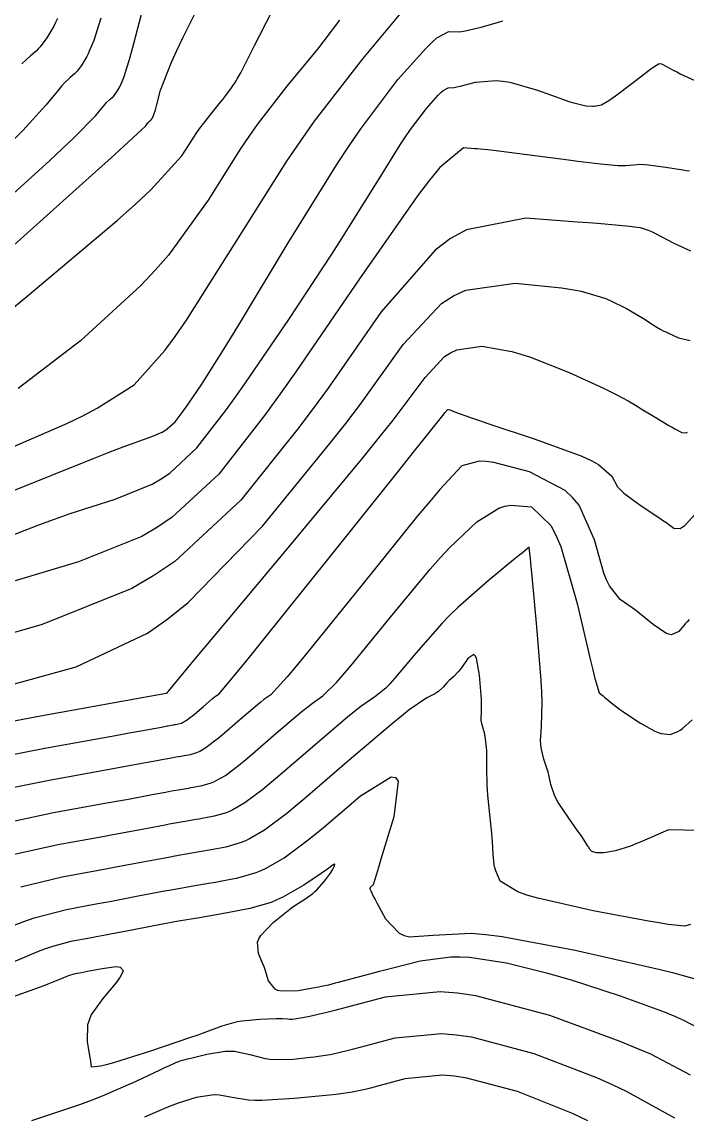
# Model space of a CAD drawing. Header units: metres. Extents: x 837117 to 838477, y 1189012 to 1191015.
# Drawn here: x 837749.7 to 837797, y 1190249.9 to 1190327.7 of the extents above; entities that cross this region are included whole.
import ezdxf

# ---------------------------------------------------------------- set-up
doc = ezdxf.new("R2010")
doc.units = ezdxf.units.M
doc.header["$LTSCALE"] = 0.3
doc.layers.add('COTAS 10', color=1, linetype='Continuous')
doc.layers.add('COTAS INT', color=252, linetype='Continuous')

msp = doc.modelspace()

# ---------------------------------------------------------------- linework, layer by layer
at = {"layer": 'COTAS 10'}
for points, elevation in [([(837749.156, 1190311.799), (837754.958, 1190317.01), (837756.08, 1190318.024), (837756.993, 1190318.852), (837758.544, 1190320.297), (837758.7, 1190320.49), (837758.734, 1190320.53), (837758.764, 1190320.563), (837758.839, 1190320.634), (837758.891, 1190320.676), (837758.906, 1190320.692), (837758.921, 1190320.71), (837758.979, 1190320.787), (837759.038, 1190320.887), (837759.053, 1190320.918), (837759.069, 1190320.951), (837759.125, 1190321.083), (837759.231, 1190321.436), (837759.278, 1190321.608), (837759.333, 1190321.812), (837759.597, 1190322.819), (837760.372, 1190324.817), (837760.748, 1190325.646), (837761.195, 1190326.595), (837763.396, 1190331.019)], 1650), ([(837746.364, 1190290.147), (837750.929, 1190291.931), (837752.045, 1190292.341), (837753.098, 1190292.715), (837756.364, 1190293.764), (837758.988, 1190294.815), (837759.635, 1190295.191), (837760.248, 1190295.604), (837762.177, 1190297.4), (837764.216, 1190300.038), (837764.898, 1190300.982), (837765.631, 1190302.017), (837768.704, 1190306.527), (837771.762, 1190311.17), (837772.485, 1190312.29), (837773.155, 1190313.339), (837775.13, 1190316.527), (837776.635, 1190318.948), (837777.008, 1190319.513), (837777.363, 1190320.032), (837778.489, 1190321.524), (837779.338, 1190322.475), (837779.518, 1190322.652), (837779.674, 1190322.792), (837780.04, 1190322.986), (837780.465, 1190323.017), (837780.659, 1190323.054), (837780.886, 1190323.103), (837781.981, 1190323.383), (837783.455, 1190323.516), (837783.921, 1190323.471), (837784.412, 1190323.392), (837786.394, 1190322.813), (837788.227, 1190322.153), (837788.623, 1190322.022), (837788.971, 1190321.914), (837789.828, 1190321.711), (837790.328, 1190321.689), (837790.452, 1190321.695), (837790.57, 1190321.706), (837790.94, 1190321.79), (837791.472, 1190322.094), (837791.691, 1190322.244), (837791.941, 1190322.423), (837793.103, 1190323.306), (837794.23, 1190324.171), (837794.458, 1190324.339), (837794.65, 1190324.475), (837795.037, 1190324.707), (837795.201, 1190324.698), (837795.251, 1190324.681), (837795.304, 1190324.659), (837795.511, 1190324.531), (837796.035, 1190324.24), (837796.288, 1190324.116), (837796.586, 1190323.972), (837798.051, 1190323.296)], 1660), ([(837746.155, 1190275.05), (837751.37, 1190276.062), (837756.384, 1190276.966), (837757.37, 1190277.145), (837758.182, 1190277.292), (837759.664, 1190277.562), (837759.978, 1190277.622), (837760.054, 1190277.636), (837760.125, 1190277.649), (837760.341, 1190277.687), (837760.533, 1190277.719), (837760.589, 1190277.729), (837760.645, 1190277.74), (837760.858, 1190277.781), (837761.077, 1190277.844), (837761.138, 1190277.868), (837761.198, 1190277.896), (837761.414, 1190278.021), (837761.732, 1190278.263), (837761.857, 1190278.365), (837761.997, 1190278.482), (837762.634, 1190279.029), (837763.254, 1190279.559), (837763.384, 1190279.665), (837763.496, 1190279.753), (837763.748, 1190279.926), (837765.045, 1190281.462), (837765.815, 1190282.41), (837766.763, 1190283.584), (837771.672, 1190289.713), (837776.593, 1190295.874), (837777.548, 1190297.069), (837778.326, 1190298.043), (837779.666, 1190299.713), (837779.825, 1190299.904), (837779.858, 1190299.946), (837779.887, 1190299.982), (837779.953, 1190300.07), (837779.994, 1190300.113), (837780.006, 1190300.121), (837780.019, 1190300.127), (837780.071, 1190300.135), (837780.18, 1190300.102), (837780.229, 1190300.083), (837780.286, 1190300.06), (837780.561, 1190299.94), (837781.628, 1190299.557), (837782.185, 1190299.367), (837782.855, 1190299.142), (837786.218, 1190298.027), (837789.55, 1190296.802), (837790.199, 1190296.506), (837790.73, 1190296.23), (837791.664, 1190295.392), (837792.083, 1190294.633), (837792.29, 1190294.407), (837792.537, 1190294.174), (837793.757, 1190293.273), (837795.012, 1190292.455), (837795.281, 1190292.274), (837795.516, 1190292.112), (837796.08, 1190291.691), (837796.526, 1190291.671), (837796.685, 1190291.761), (837796.861, 1190291.894), (837797.626, 1190292.721)], 1670), ([(837749.059, 1190263.441), (837749.863, 1190263.737), (837750.617, 1190263.995), (837752.906, 1190264.6), (837754.876, 1190264.96), (837755.428, 1190265.063), (837755.983, 1190265.167), (837758.01, 1190265.555), (837759.869, 1190265.909), (837760.318, 1190265.991), (837760.739, 1190266.068), (837762.022, 1190266.29), (837763.159, 1190266.485), (837763.488, 1190266.544), (837763.823, 1190266.606), (837765.086, 1190266.848), (837766.384, 1190267.223), (837766.742, 1190267.368), (837767.099, 1190267.531), (837768.381, 1190268.271), (837769.991, 1190269.469), (837770.554, 1190269.92), (837771.168, 1190270.424), (837773.811, 1190272.678), (837775.983, 1190274.028), (837776.3, 1190273.962), (837776.495, 1190273.705), (837776.172, 1190271.189), (837775.261, 1190268.159), (837775.085, 1190267.578), (837774.942, 1190267.109), (837774.7, 1190266.345), (837774.673, 1190266.314), (837774.665, 1190266.306), (837774.657, 1190266.299), (837774.627, 1190266.278), (837774.59, 1190266.254), (837774.578, 1190266.245), (837774.565, 1190266.235), (837774.51, 1190266.191), (837774.476, 1190266.117), (837774.477, 1190266.088), (837774.481, 1190266.056), (837774.533, 1190265.909), (837774.743, 1190265.501), (837774.846, 1190265.305), (837774.97, 1190265.072), (837775.584, 1190263.926), (837776.556, 1190262.909), (837776.906, 1190262.756), (837777.291, 1190262.659), (837778.972, 1190262.775), (837781.682, 1190262.901), (837782.715, 1190262.811), (837783.87, 1190262.667), (837789.065, 1190261.694), (837794.073, 1190260.563), (837795.111, 1190260.318), (837795.997, 1190260.104), (837797.939, 1190259.58)], 1680)]:
    msp.add_lwpolyline(points, dxfattribs=dict(at, elevation=elevation))
at = {"layer": 'COTAS INT'}
for points, elevation in [([(837743.842, 1190303.011), (837750.095, 1190308.15), (837756.503, 1190313.567), (837757.8, 1190314.726), (837758.891, 1190315.736), (837761.106, 1190318.15), (837761.951, 1190319.492), (837762.178, 1190319.826), (837762.401, 1190320.143), (837763.181, 1190321.152), (837763.856, 1190321.968), (837764.013, 1190322.164), (837764.157, 1190322.347), (837764.572, 1190322.897), (837764.887, 1190323.365), (837764.968, 1190323.496), (837765.048, 1190323.628), (837765.314, 1190324.11), (837765.959, 1190325.37), (837766.278, 1190325.993), (837766.657, 1190326.734), (837768.531, 1190330.4)], 1652), ([(837747.096, 1190313.644), (837751.688, 1190317.804), (837752.618, 1190318.666), (837753.4, 1190319.404), (837754.991, 1190321.021), (837755.529, 1190321.686), (837755.646, 1190321.822), (837755.749, 1190321.937), (837756.009, 1190322.18), (837756.186, 1190322.326), (837756.237, 1190322.38), (837756.29, 1190322.44), (837756.488, 1190322.707), (837756.69, 1190323.049), (837756.745, 1190323.157), (837756.799, 1190323.27), (837756.991, 1190323.724), (837757.354, 1190324.937), (837757.517, 1190325.529), (837757.707, 1190326.232), (837758.616, 1190329.695)], 1648), ([(837747.714, 1190296.873), (837752.923, 1190299.131), (837754.071, 1190299.688), (837755.092, 1190300.217), (837757.714, 1190301.881), (837759.898, 1190304.31), (837760.642, 1190305.321), (837761.447, 1190306.479), (837764.855, 1190311.881), (837768.564, 1190317.77), (837769.559, 1190319.234), (837770.539, 1190320.627), (837773.962, 1190325.057), (837776.693, 1190328.315)], 1656), ([(837755.349, 1190327.939), (837754.856, 1190326.364), (837754.529, 1190325.588), (837754.436, 1190325.395), (837754.343, 1190325.212), (837753.997, 1190324.628), (837753.658, 1190324.171), (837753.568, 1190324.068), (837753.481, 1190323.976), (837753.178, 1190323.726), (837752.734, 1190323.311), (837752.557, 1190323.114), (837752.357, 1190322.881), (837751.439, 1190321.746), (837749.806, 1190319.955), (837749.155, 1190319.309)], 1646), ([(837752.259, 1190327.907), (837752.127, 1190327.634), (837751.995, 1190327.374), (837751.507, 1190326.548), (837751.027, 1190325.902), (837750.9, 1190325.757), (837750.775, 1190325.626), (837750.347, 1190325.272), (837749.719, 1190324.685)], 1644), ([(837748.961, 1190294.289), (837754.764, 1190296.623), (837755.942, 1190297.088), (837756.933, 1190297.475), (837758.961, 1190298.218), (837759.711, 1190298.519), (837759.896, 1190298.626), (837760.071, 1190298.744), (837760.622, 1190299.257), (837761.204, 1190300.011), (837761.399, 1190300.28), (837761.609, 1190300.576), (837762.487, 1190301.865), (837764.015, 1190304.287), (837764.635, 1190305.297), (837765.34, 1190306.455), (837768.594, 1190311.865), (837772.118, 1190317.536), (837772.993, 1190318.859), (837773.824, 1190320.074), (837776.461, 1190323.57), (837778.449, 1190325.796), (837778.871, 1190326.211), (837779.236, 1190326.539), (837780.093, 1190326.993), (837780.744, 1190326.97), (837780.981, 1190326.997), (837781.241, 1190327.038), (837782.385, 1190327.304), (837783.613, 1190327.659), (837783.926, 1190327.756)], 1658), ([(837772.32, 1190327.806), (837771.203, 1190326.324), (837770.814, 1190325.832), (837770.39, 1190325.304), (837768.572, 1190323.104), (837766.47, 1190320.385), (837765.868, 1190319.53), (837765.258, 1190318.631), (837762.98, 1190315.016), (837760.169, 1190311.107), (837759.221, 1190310.024), (837758.201, 1190308.939), (837753.905, 1190305.016), (837749.467, 1190301.614)], 1654), ([(837797.203, 1190317.061), (837796.986, 1190317.093), (837796.731, 1190317.132), (837795.509, 1190317.33), (837794.268, 1190317.504), (837794.002, 1190317.527), (837793.769, 1190317.539), (837793.209, 1190317.495), (837792.643, 1190317.436), (837792.407, 1190317.44), (837792.136, 1190317.452), (837790.873, 1190317.568), (837789.253, 1190317.763), (837788.758, 1190317.824), (837788.242, 1190317.889), (837786.211, 1190318.153), (837784.38, 1190318.393), (837783.99, 1190318.443), (837783.651, 1190318.486), (837782.852, 1190318.581), (837782.304, 1190318.632), (837782.124, 1190318.648), (837781.93, 1190318.664), (837781.128, 1190318.726), (837779.457, 1190317.337), (837778.715, 1190316.438), (837777.853, 1190315.315), (837773.733, 1190309.405), (837769.213, 1190302.798), (837768.099, 1190301.237), (837767.044, 1190299.792), (837763.733, 1190295.543), (837760.426, 1190292.464), (837759.375, 1190291.756), (837758.265, 1190291.112), (837753.766, 1190289.309), (837749.263, 1190287.956)], 1662), ([(837797.297, 1190311.384), (837796.054, 1190311.944), (837794.795, 1190312.614), (837794.525, 1190312.745), (837794.288, 1190312.853), (837793.718, 1190313.045), (837793.271, 1190313.093), (837793.113, 1190313.11), (837792.94, 1190313.128), (837792.189, 1190313.206), (837790.656, 1190313.34), (837789.989, 1190313.393), (837789.217, 1190313.453), (837785.553, 1190313.73), (837781.333, 1190312.906), (837780.21, 1190312.272), (837779.107, 1190311.462), (837775.288, 1190307.071), (837771.509, 1190301.649), (837770.432, 1190300.189), (837769.341, 1190298.747), (837765.288, 1190293.686), (837760.603, 1190289.324), (837759.114, 1190288.321), (837757.542, 1190287.409), (837751.169, 1190284.855), (837745.428, 1190283.197)], 1664), ([(837749.05, 1190280.589), (837753.583, 1190281.829), (837758.674, 1190284.234), (837760.106, 1190285.244), (837761.549, 1190286.403), (837766.843, 1190291.829), (837771.637, 1190297.702), (837772.764, 1190299.142), (837773.805, 1190300.501), (837776.843, 1190304.737), (837779.569, 1190307.666), (837780.414, 1190308.201), (837781.298, 1190308.616), (837784.813, 1190309.118), (837788.093, 1190308.78), (837788.828, 1190308.666), (837789.488, 1190308.544), (837791.247, 1190308.027), (837792.431, 1190307.459), (837792.729, 1190307.303), (837793.013, 1190307.148), (837793.929, 1190306.594), (837794.616, 1190306.142), (837794.756, 1190306.052), (837794.873, 1190305.976), (837795.115, 1190305.827), (837795.374, 1190305.702), (837795.503, 1190305.642), (837795.656, 1190305.57), (837796.413, 1190305.216), (837797.244, 1190305.042)], 1666), ([(837745.278, 1190277.268), (837751.063, 1190278.354), (837759.995, 1190279.964), (837760, 1190279.965), (837760.002, 1190279.965), (837760.005, 1190279.966), (837760.008, 1190279.966), (837760.01, 1190279.967), (837760.013, 1190279.967), (837760.016, 1190279.968), (837760.018, 1190279.969), (837760.021, 1190279.971), (837760.026, 1190279.974), (837760.027, 1190279.976), (837760.03, 1190279.978), (837760.039, 1190279.986), (837760.048, 1190279.993), (837760.05, 1190279.995), (837760.052, 1190279.996), (837760.055, 1190279.999), (837760.075, 1190280.022), (837760.086, 1190280.036), (837760.1, 1190280.053), (837760.172, 1190280.144), (837761.51, 1190281.745), (837762.322, 1190282.715), (837763.325, 1190283.914), (837768.542, 1190290.144), (837773.986, 1190296.72), (837775.133, 1190298.137), (837776.124, 1190299.378), (837778.398, 1190302.404), (837779.781, 1190303.89), (837780.21, 1190304.161), (837780.658, 1190304.372), (837782.442, 1190304.626), (837784.556, 1190304.252), (837785.212, 1190304.066), (837785.9, 1190303.844), (837788.639, 1190302.748), (837791.073, 1190301.633), (837791.568, 1190301.401), (837791.985, 1190301.201), (837792.844, 1190300.753), (837793.351, 1190300.431), (837793.547, 1190300.31), (837793.765, 1190300.176), (837794.753, 1190299.576), (837795.738, 1190298.992), (837795.955, 1190298.867), (837796.147, 1190298.758), (837796.641, 1190298.498), (837796.965, 1190298.471), (837797.051, 1190298.509)], 1668), ([(837797.17, 1190285.211), (837797.02, 1190285.047), (837796.878, 1190284.887), (837796.431, 1190284.354), (837795.911, 1190284.124), (837795.722, 1190284.156), (837795.515, 1190284.231), (837794.607, 1190284.845), (837793.62, 1190285.657), (837793.363, 1190285.855), (837793.113, 1190286.043), (837792.27, 1190286.627), (837791.504, 1190287.587), (837791.303, 1190288.013), (837791.107, 1190288.507), (837790.439, 1190290.868), (837789.345, 1190293.321), (837788.88, 1190293.873), (837788.346, 1190294.371), (837785.831, 1190295.708), (837783.285, 1190296.368), (837782.731, 1190296.438), (837782.242, 1190296.46), (837781.018, 1190296.132), (837779.44, 1190294.44), (837778.727, 1190293.601), (837777.894, 1190292.601), (837773.89, 1190287.654), (837769.99, 1190282.811), (837769.223, 1190281.877), (837768.591, 1190281.119), (837767.441, 1190279.853), (837766.941, 1190279.51), (837766.719, 1190279.334), (837766.461, 1190279.124), (837765.228, 1190278.072), (837763.964, 1190276.986), (837763.686, 1190276.755), (837763.439, 1190276.553), (837762.808, 1190276.071), (837762.378, 1190275.823), (837762.259, 1190275.768), (837762.139, 1190275.72), (837761.704, 1190275.594), (837761.281, 1190275.513), (837761.168, 1190275.492), (837761.058, 1190275.472), (837760.677, 1190275.407), (837760.248, 1190275.333), (837760.107, 1190275.307), (837759.956, 1190275.279), (837759.333, 1190275.161), (837757.743, 1190274.867), (837756.982, 1190274.728), (837756.082, 1190274.565), (837751.677, 1190273.77), (837747.031, 1190272.832)], 1672), ([(837747.908, 1190270.614), (837751.985, 1190271.477), (837755.781, 1190272.164), (837756.594, 1190272.312), (837757.303, 1190272.442), (837759.002, 1190272.759), (837759.934, 1190272.937), (837760.159, 1190272.978), (837760.37, 1190273.017), (837761.013, 1190273.128), (837761.583, 1190273.226), (837761.748, 1190273.255), (837761.916, 1190273.286), (837762.549, 1190273.408), (837763.2, 1190273.595), (837763.379, 1190273.668), (837763.558, 1190273.75), (837764.201, 1190274.121), (837765.146, 1190274.842), (837765.515, 1190275.144), (837765.931, 1190275.491), (837767.823, 1190277.115), (837769.667, 1190278.689), (837770.053, 1190279.004), (837770.385, 1190279.267), (837771.134, 1190279.78), (837772.094, 1190280.721), (837772.559, 1190281.254), (837773.11, 1190281.904), (837775.82, 1190285.236), (837778.77, 1190288.79), (837779.472, 1190289.581), (837780.125, 1190290.288), (837782.068, 1190292.145), (837783.652, 1190293.107), (837784.077, 1190293.25), (837784.497, 1190293.339), (837785.965, 1190293.217), (837787.335, 1190291.876), (837787.692, 1190291.198), (837788.039, 1190290.386), (837789.214, 1190286.345), (837790.132, 1190282.381), (837790.317, 1190281.618), (837790.472, 1190281.001), (837790.783, 1190279.98), (837790.976, 1190279.835), (837791.056, 1190279.77), (837791.148, 1190279.694), (837791.58, 1190279.329), (837792.215, 1190278.835), (837792.436, 1190278.678), (837792.676, 1190278.511), (837793.703, 1190277.838), (837794.729, 1190277.267), (837794.969, 1190277.166), (837795.189, 1190277.09), (837795.821, 1190277.02), (837796.368, 1190277.235), (837796.533, 1190277.338), (837796.705, 1190277.461), (837797.378, 1190278.061)], 1674), ([(837798.874, 1190270.188), (837795.712, 1190270.266), (837793.81, 1190269.425), (837793.38, 1190269.25), (837792.992, 1190269.1), (837791.941, 1190268.767), (837791.259, 1190268.641), (837791.104, 1190268.622), (837790.963, 1190268.61), (837790.576, 1190268.622), (837790.328, 1190268.69), (837790.276, 1190268.713), (837790.23, 1190268.738), (837790.123, 1190268.841), (837790.042, 1190268.987), (837790.013, 1190269.038), (837789.98, 1190269.093), (837789.838, 1190269.332), (837789.544, 1190269.773), (837789.416, 1190269.957), (837789.267, 1190270.166), (837788.561, 1190271.145), (837787.864, 1190272.203), (837787.721, 1190272.463), (837787.599, 1190272.709), (837787.34, 1190273.479), (837787.191, 1190274.168), (837787.139, 1190274.363), (837787.083, 1190274.56), (837786.839, 1190275.287), (837786.649, 1190276.09), (837786.626, 1190276.336), (837786.615, 1190276.591), (837786.683, 1190277.596), (837786.724, 1190279.334), (837786.697, 1190280.052), (837786.652, 1190280.872), (837786.352, 1190284.686), (837786.015, 1190288.282), (837785.948, 1190288.963), (837785.893, 1190289.509), (837785.786, 1190290.346), (837785.32, 1190289.95), (837785.037, 1190289.717), (837784.688, 1190289.432), (837782.872, 1190287.959), (837780.718, 1190286.063), (837780.156, 1190285.511), (837779.608, 1190284.948), (837777.751, 1190282.817), (837776.231, 1190280.998), (837775.896, 1190280.631), (837775.597, 1190280.324), (837774.827, 1190279.707), (837773.83, 1190279.023), (837773.388, 1190278.673), (837772.873, 1190278.254), (837770.418, 1190276.158), (837767.899, 1190273.995), (837767.345, 1190273.533), (837766.853, 1190273.131), (837765.594, 1190272.171), (837764.738, 1190271.677), (837764.5, 1190271.568), (837764.262, 1190271.471), (837763.395, 1190271.221), (837762.552, 1190271.059), (837762.328, 1190271.018), (837762.109, 1190270.979), (837761.349, 1190270.849), (837760.493, 1190270.7), (837760.212, 1190270.649), (837759.913, 1190270.594), (837758.671, 1190270.358), (837756.863, 1190270.017), (837756.205, 1190269.896), (837755.479, 1190269.763), (837752.292, 1190269.185), (837748.784, 1190268.395)], 1676), ([(837797.278, 1190263.534), (837796.87, 1190263.405), (837795.688, 1190263.533), (837795.049, 1190263.637), (837794.276, 1190263.77), (837790.357, 1190264.501), (837786.421, 1190265.387), (837785.637, 1190265.619), (837784.985, 1190265.845), (837783.732, 1190266.613), (837783.418, 1190267.349), (837783.358, 1190267.556), (837783.309, 1190267.763), (837783.229, 1190268.52), (837783.191, 1190269.417), (837783.169, 1190269.713), (837783.141, 1190270.029), (837782.998, 1190271.342), (837782.859, 1190272.728), (837782.834, 1190273.091), (837782.815, 1190273.444), (837782.792, 1190274.643), (837782.787, 1190275.656), (837782.779, 1190275.891), (837782.768, 1190276.107), (837782.701, 1190276.727), (837782.612, 1190277.178), (837782.586, 1190277.288), (837782.56, 1190277.392), (837782.46, 1190277.712), (837782.388, 1190278.015), (837782.379, 1190278.108), (837782.375, 1190278.204), (837782.401, 1190278.583), (837782.416, 1190279.238), (837782.406, 1190279.509), (837782.389, 1190279.818), (837782.276, 1190281.256), (837782.054, 1190282.464), (837781.97, 1190282.629), (837781.875, 1190282.72), (837781.446, 1190282.435), (837780.985, 1190281.768), (837780.87, 1190281.619), (837780.76, 1190281.484), (837780.407, 1190281.127), (837780.102, 1190280.859), (837780.022, 1190280.781), (837779.944, 1190280.701), (837779.681, 1190280.399), (837779.352, 1190280.092), (837779.232, 1190280.008), (837779.1, 1190279.926), (837778.52, 1190279.634), (837777.274, 1190278.78), (837776.722, 1190278.343), (837776.08, 1190277.819), (837773.013, 1190275.201), (837769.866, 1190272.5), (837769.174, 1190271.923), (837768.56, 1190271.42), (837766.988, 1190270.221), (837765.919, 1190269.604), (837765.621, 1190269.468), (837765.323, 1190269.347), (837764.241, 1190269.034), (837763.188, 1190268.833), (837762.908, 1190268.781), (837762.634, 1190268.732), (837761.685, 1190268.569), (837760.616, 1190268.384), (837760.265, 1190268.32), (837759.891, 1190268.251), (837758.341, 1190267.956), (837756.423, 1190267.592), (837755.817, 1190267.479), (837755.178, 1190267.362), (837752.599, 1190266.892), (837749.661, 1190266.177)], 1678), ([(837798.428, 1190255.86), (837796.739, 1190256.729), (837796.109, 1190257), (837795.408, 1190257.286), (837792.293, 1190258.428), (837788.877, 1190259.538), (837787.986, 1190259.803), (837787.12, 1190260.049), (837784.191, 1190260.783), (837781.561, 1190261.176), (837780.883, 1190261.206), (837780.227, 1190261.203), (837778.037, 1190260.909), (837776.117, 1190260.422), (837775.631, 1190260.298), (837775.165, 1190260.177), (837773.645, 1190259.78), (837772.473, 1190259.469), (837772.227, 1190259.404), (837772.014, 1190259.348), (837771.527, 1190259.222), (837771.034, 1190259.119), (837770.818, 1190259.079), (837770.566, 1190259.033), (837769.371, 1190258.823), (837768.184, 1190258.78), (837767.939, 1190258.84), (837767.73, 1190258.93), (837767.273, 1190259.515), (837767.027, 1190260.295), (837766.95, 1190260.508), (837766.87, 1190260.72), (837766.546, 1190261.476), (837766.496, 1190262.267), (837766.587, 1190262.501), (837766.724, 1190262.742), (837767.599, 1190263.666), (837768.657, 1190264.51), (837768.909, 1190264.701), (837769.144, 1190264.872), (837769.846, 1190265.336), (837770.419, 1190265.739), (837770.572, 1190265.872), (837770.723, 1190266.016), (837771.249, 1190266.613), (837771.671, 1190267.18), (837771.756, 1190267.303), (837771.827, 1190267.412), (837771.97, 1190267.685), (837771.985, 1190267.805), (837771.976, 1190267.817), (837771.961, 1190267.82), (837771.858, 1190267.756), (837771.452, 1190267.461), (837771.246, 1190267.319), (837771, 1190267.15), (837769.775, 1190266.321), (837768.279, 1190265.458), (837767.863, 1190265.268), (837767.446, 1190265.098), (837765.932, 1190264.661), (837764.459, 1190264.379), (837764.068, 1190264.307), (837763.684, 1190264.238), (837762.358, 1190264.011), (837760.862, 1190263.752), (837760.371, 1190263.663), (837759.847, 1190263.566), (837757.679, 1190263.153), (837755.543, 1190262.743), (837755.04, 1190262.647), (837754.575, 1190262.559), (837753.213, 1190262.307), (837751.908, 1190261.962), (837751.479, 1190261.816), (837751.02, 1190261.647), (837749.118, 1190260.853)], 1682), ([(837797.277, 1190252.827), (837794.446, 1190254.299), (837793.415, 1190254.749), (837792.278, 1190255.217), (837787.277, 1190257.06), (837782.013, 1190258.455), (837780.71, 1190258.64), (837779.473, 1190258.738), (837775.563, 1190258.366), (837772.608, 1190257.579), (837771.973, 1190257.416), (837771.418, 1190257.277), (837770.079, 1190256.969), (837769.401, 1190256.845), (837769.265, 1190256.82), (837769.149, 1190256.8), (837768.917, 1190256.764), (837768.821, 1190256.766), (837768.792, 1190256.77), (837768.762, 1190256.776), (837768.648, 1190256.809), (837768.269, 1190256.83), (837768.073, 1190256.827), (837767.837, 1190256.821), (837766.656, 1190256.77), (837765.364, 1190256.652), (837765.059, 1190256.604), (837764.776, 1190256.549), (837763.943, 1190256.298), (837762.75, 1190255.848), (837762.24, 1190255.668), (837761.652, 1190255.465), (837758.879, 1190254.531), (837756.239, 1190253.695), (837755.735, 1190253.553), (837755.329, 1190253.449), (837754.68, 1190253.398), (837754.63, 1190253.798), (837754.602, 1190253.979), (837754.568, 1190254.19), (837754.392, 1190255.204), (837754.43, 1190256.413), (837754.531, 1190256.746), (837754.671, 1190257.078), (837755.502, 1190258.274), (837756.386, 1190259.301), (837756.559, 1190259.527), (837756.701, 1190259.727), (837756.956, 1190260.242), (837756.756, 1190260.476), (837756.611, 1190260.501), (837756.428, 1190260.507), (837755.445, 1190260.383), (837754.399, 1190260.181), (837754.176, 1190260.138), (837753.981, 1190260.101), (837753.52, 1190260.015), (837753.2, 1190259.93), (837753.095, 1190259.894), (837752.982, 1190259.853), (837752.516, 1190259.658), (837751.823, 1190259.374), (837751.568, 1190259.277), (837751.286, 1190259.171), (837750.038, 1190258.719), (837748.72, 1190258.248)], 1684), ([(837750.452, 1190249.585), (837753.849, 1190250.736), (837754.677, 1190251.042), (837755.456, 1190251.343), (837757.86, 1190252.382), (837759.562, 1190253.198), (837759.898, 1190253.357), (837760.176, 1190253.488), (837760.69, 1190253.719), (837760.815, 1190253.763), (837760.847, 1190253.775), (837760.878, 1190253.787), (837760.983, 1190253.829), (837761.332, 1190253.93), (837761.518, 1190253.979), (837761.742, 1190254.036), (837762.871, 1190254.319), (837764.182, 1190254.521), (837764.521, 1190254.528), (837764.848, 1190254.513), (837765.943, 1190254.28), (837767.037, 1190254.004), (837767.364, 1190253.962), (837767.702, 1190253.935), (837769.009, 1190253.962), (837770.252, 1190254.087), (837770.548, 1190254.122), (837770.824, 1190254.157), (837771.648, 1190254.284), (837772.776, 1190254.543), (837773.243, 1190254.66), (837773.777, 1190254.798), (837776.265, 1190255.46), (837779.557, 1190255.773), (837780.598, 1190255.69), (837781.695, 1190255.535), (837786.126, 1190254.361), (837790.578, 1190252.655), (837791.688, 1190252.164), (837792.746, 1190251.665), (837796.126, 1190249.794)], 1686), ([(837789.961, 1190249.58), (837788.878, 1190250.094), (837784.974, 1190251.661), (837781.376, 1190252.615), (837780.485, 1190252.741), (837779.64, 1190252.808), (837776.967, 1190252.554), (837774.947, 1190252.016), (837774.513, 1190251.905), (837774.134, 1190251.809), (837773.218, 1190251.599), (837772.246, 1190251.468), (837771.831, 1190251.423), (837771.354, 1190251.373), (837769.102, 1190251.16), (837766.803, 1190251.025), (837766.295, 1190251.024), (837765.843, 1190251.04), (837764.673, 1190251.229), (837763.793, 1190251.407), (837763.523, 1190251.416), (837763.242, 1190251.407), (837762.131, 1190251.228), (837760.847, 1190250.835), (837760.456, 1190250.691), (837760.05, 1190250.532), (837758.457, 1190249.828)], 1688)]:
    msp.add_lwpolyline(points, dxfattribs=dict(at, elevation=elevation))

doc.saveas('drawing.dxf')
